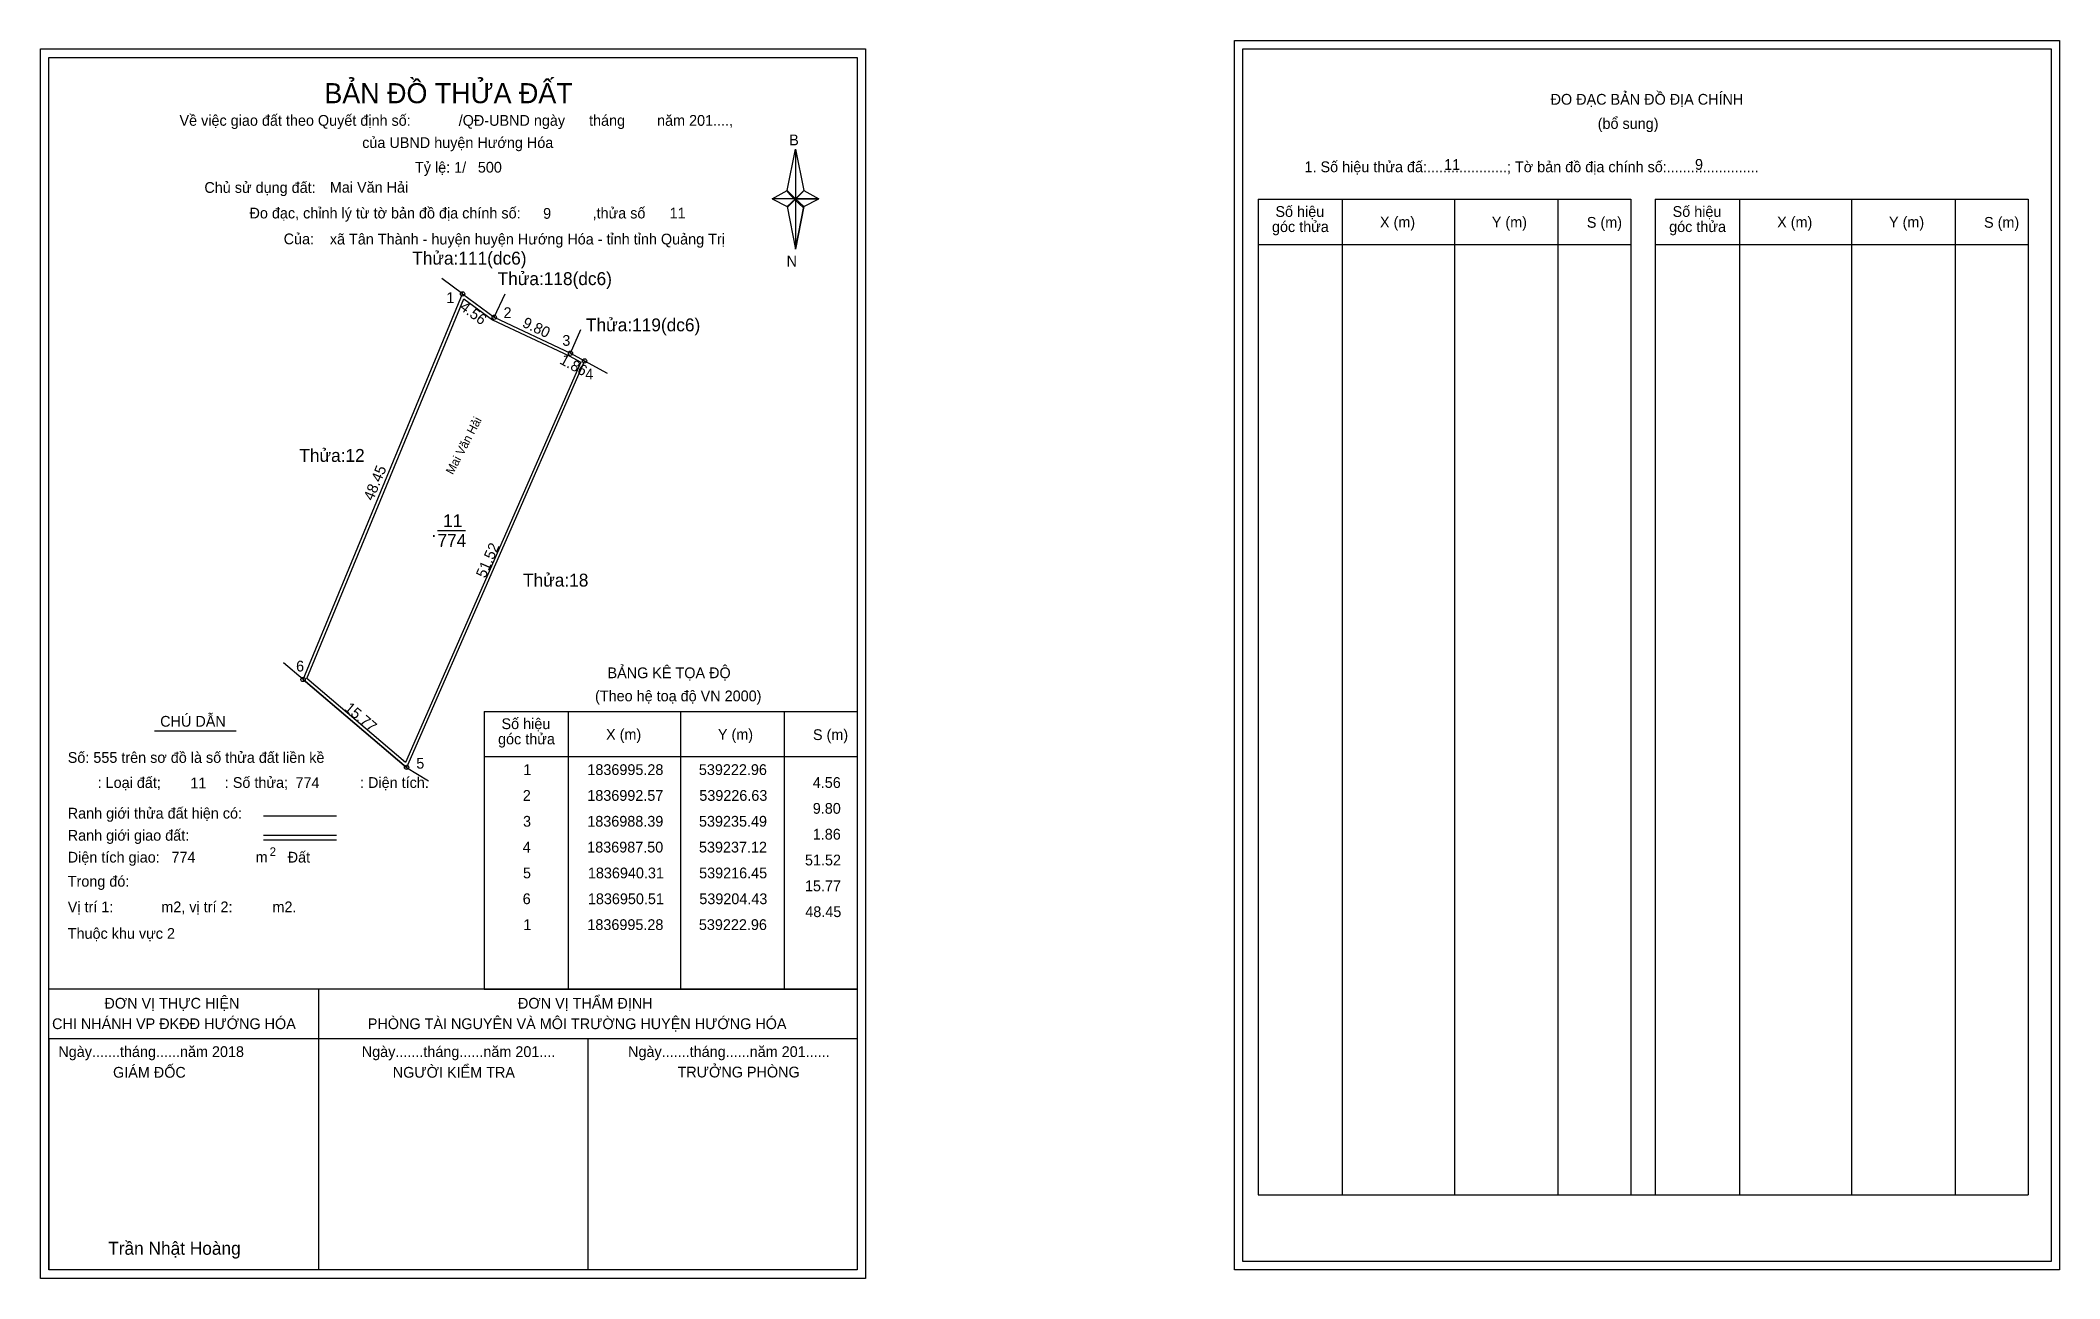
# Model space of a CAD drawing. Extents: x 539174 to 539408, y 1836881 to 1837025.
import ezdxf

# ---------------------------------------------------------------- set-up
doc = ezdxf.new("R2010")
doc.units = 0
for name, color, linetype in [('Level 1', 7, 'Continuous'), ('Level 10', 7, 'Continuous'), ('Level 11', 7, 'Continuous'), ('Level 13', 7, 'Continuous'), ('Level 27', 7, 'Continuous'), ('Level 28', 7, 'Continuous'), ('Level 3', 7, 'Continuous'), ('Level 36', 7, 'Continuous'), ('Level 49', 7, 'Continuous'), ('Level 5', 7, 'Continuous'), ('Level 53', 7, 'Continuous'), ('Level 55', 7, 'Continuous'), ('Level 6', 7, 'Continuous'), ('Level 63', 7, 'Continuous'), ('Level 9', 7, 'Continuous')]:
    doc.layers.add(name, color=color, linetype=linetype)

msp = doc.modelspace()

# ---------------------------------------------------------------- linework, layer by layer
at = {"layer": 'Level 1'}
for p, q in [((539174.92, 1837022.73), (539174.92, 1837022.73)), ((539313.59, 1837023.73), (539313.59, 1837023.73)), ((539260.64, 1837007.29), (539261.62, 1837012.11)), ((539261.62, 1837012.11), (539261.62, 1837006.34)), ((539261.62, 1837012.11), (539262.6, 1837007.29)), ((539258.91, 1837006.34), (539260.64, 1837007.29)), ((539260.64, 1837007.29), (539261.62, 1837006.34)), ((539261.55, 1837006.23), (539260.64, 1837007.18)), ((539261.62, 1837006.34), (539260.64, 1837005.42)), ((539261.55, 1837006.23), (539260.64, 1837005.31)), ((539260.64, 1837005.31), (539261.55, 1837006.23)), ((539262.53, 1837007.18), (539261.55, 1837006.23)), ((539261.55, 1837006.23), (539262.53, 1837007.18)), ((539262.53, 1837005.31), (539261.55, 1837006.23)), ((539262.6, 1837007.29), (539261.62, 1837006.34)), ((539261.62, 1837006.34), (539261.62, 1837000.49)), ((539261.62, 1837006.34), (539264.32, 1837006.34)), ((539261.62, 1837006.34), (539262.6, 1837005.42)), ((539262.6, 1837005.42), (539264.32, 1837006.34)), ((539315.35, 1837006.3), (539358.65, 1837006.3)), ((539325.15, 1836890.67), (539325.15, 1837006.3)), ((539338.18, 1836890.67), (539338.18, 1837006.3)), ((539350.17, 1837006.3), (539350.17, 1836890.67)), ((539358.65, 1837006.3), (539358.65, 1836890.67)), ((539361.48, 1837006.3), (539404.78, 1837006.3)), ((539371.28, 1836890.67), (539371.28, 1837006.3)), ((539384.31, 1836890.67), (539384.31, 1837006.3)), ((539396.3, 1837006.3), (539396.3, 1836890.67)), ((539404.78, 1837006.3), (539404.78, 1836890.67)), ((539260.64, 1837005.42), (539261.62, 1837000.49)), ((539262.6, 1837005.42), (539261.62, 1837000.49)), ((539315.35, 1837001.04), (539358.65, 1837001.04)), ((539361.48, 1837001.04), (539404.78, 1837001.04)), ((539225.47, 1836946.81), (539268.77, 1836946.81)), ((539235.27, 1836914.55), (539235.27, 1836946.81)), ((539248.3, 1836914.55), (539248.3, 1836946.81)), ((539260.29, 1836946.81), (539260.29, 1836914.55)), ((539225.47, 1836941.55), (539268.77, 1836941.55)), ((539199.82, 1836934.66), (539208.32, 1836934.66)), ((539199.82, 1836932.43), (539208.32, 1836932.43)), ((539199.82, 1836931.88), (539208.32, 1836931.88)), ((539228.34, 1836914.55), (539174.92, 1836914.55)), ((539268.77, 1836914.55), (539216.35, 1836914.55)), ((539225.47, 1836914.55), (539268.77, 1836914.55)), ((539268.77, 1836908.78), (539174.92, 1836908.78)), ((539174.92, 1836881.94), (539174.92, 1836908.78)), ((539315.35, 1836890.67), (539404.78, 1836890.67)), ((539268.77, 1836881.94), (539268.77, 1836881.94)), ((539407.44, 1836882.94), (539407.44, 1836882.94))]:
    msp.add_line(p, q, dxfattribs=at)
for points in [[(539260.64, 1837007.29), (539261.62, 1837012.11), (539261.62, 1837006.34)], [(539258.91, 1837006.34), (539260.64, 1837005.42), (539261.62, 1837006.34)], [(539261.62, 1837006.34), (539262.6, 1837007.29), (539264.32, 1837006.34)], [(539261.62, 1837006.34), (539261.62, 1837000.49), (539262.6, 1837005.42)]]:
    msp.add_lwpolyline(points, close=True, dxfattribs=at)
at = {"layer": 'Level 10'}
msp.add_line((539204.43, 1836950.51), (539216.45, 1836940.31), dxfattribs=at)
for points in [[(539226.63, 1836992.57), (539235.49, 1836988.39), (539237.12, 1836987.5), (539216.45, 1836940.31), (539204.43, 1836950.51), (539222.96, 1836995.28)], [(539226.45, 1836992.27), (539235.33, 1836988.08), (539236.68, 1836987.35), (539216.32, 1836940.88), (539204.85, 1836950.61), (539223.11, 1836994.73)]]:
    msp.add_lwpolyline(points, close=True, dxfattribs=at)
at = {"layer": 'Level 11'}
for centre in [(539222.96, 1836995.28), (539226.63, 1836992.57), (539226.63, 1836992.57), (539235.49, 1836988.39), (539237.12, 1836987.5), (539204.43, 1836950.51), (539216.45, 1836940.31)]:
    msp.add_circle(centre, 0.25, dxfattribs=at)
at = {"layer": 'Level 27'}
for p, q in [((539222.96, 1836995.28), (539220.55, 1836997.06)), ((539226.63, 1836992.57), (539227.92, 1836995.28)), ((539235.49, 1836988.39), (539236.69, 1836991.14)), ((539237.12, 1836987.5), (539239.76, 1836986.07)), ((539204.43, 1836950.51), (539202.14, 1836952.45)), ((539216.45, 1836940.31), (539219.01, 1836938.75))]:
    msp.add_line(p, q, dxfattribs=at)
at = {"layer": 'Level 3'}
for p, q in [((539315.35, 1837006.3), (539315.35, 1836890.67)), ((539361.48, 1837006.3), (539361.48, 1836890.67)), ((539225.47, 1836946.81), (539225.47, 1836914.55))]:
    msp.add_line(p, q, dxfattribs=at)
at = {"layer": 'Level 5'}
for p, q in [((539187.18, 1836944.54), (539196.66, 1836944.54)), ((539206.21, 1836914.55), (539206.21, 1836881.94)), ((539174.92, 1836908.78), (539174.92, 1836881.94)), ((539174.92, 1836908.78), (539174.92, 1836881.94)), ((539237.49, 1836908.78), (539237.49, 1836881.94))]:
    msp.add_line(p, q, dxfattribs=at)
at = {"layer": 'Level 63'}
for points in [[(539312.59, 1837024.73), (539408.44, 1837024.73), (539408.44, 1836881.94), (539312.59, 1836881.94)], [(539173.92, 1837023.73), (539269.77, 1837023.73), (539269.77, 1836880.94), (539173.92, 1836880.94)], [(539174.92, 1837022.73), (539268.77, 1837022.73), (539268.77, 1836881.94), (539174.92, 1836881.94)], [(539313.59, 1837023.73), (539407.44, 1837023.73), (539407.44, 1836882.94), (539313.59, 1836882.94)]]:
    msp.add_lwpolyline(points, close=True, dxfattribs=at)
at = {"layer": 'Level 9'}
msp.add_line((539220.04, 1836967.8), (539223.3, 1836967.8), dxfattribs=at)

# ---------------------------------------------------------------- texts
at = {"layer": 'Level 1'}
for s, height, p in [('BẢN ĐỒ THỬA ĐẤT', 2.3328, (539206.91, 1837017.43)), ('ĐO ĐẠC BẢN ĐỒ ĐỊA CHÍNH', 1.25, (539349.32, 1837017.26)), ('Về việc giao đất theo Quyết định số:            /QĐ-UBND ngày      tháng        năm 201....,      ', 1.25, (539190.08, 1837014.81)), ('(bổ sung)', 1.25, (539354.79, 1837014.45)), ('của UBND huyện Hướng Hóa', 1.25, (539211.3, 1837012.23)), ('B', 1.25, (539260.89, 1837012.54)), ('1. Số hiệu thửa đấ:....................; Tờ bản đồ địa chính số:.......................', 1.25, (539320.74, 1837009.42)), ('Chủ sử dụng đất:', 1.25, (539192.97, 1837007.02)), ('Đo đạc, chỉnh lý từ tờ bản đồ địa chính số:                  ,thửa số                 ', 1.25, (539198.21, 1837004.05)), ('góc thửa', 1.25, (539316.96, 1837002.47)), ('Số hiệu', 1.25, (539317.36, 1837004.23)), ('X (m)', 1.25, (539329.5, 1837003)), ('Y (m)', 1.25, (539342.49, 1837003)), ('S (m)', 1.25, (539353.53, 1837002.97)), ('góc thửa', 1.25, (539363.09, 1837002.47)), ('Số hiệu', 1.25, (539363.49, 1837004.23)), ('X (m)', 1.25, (539375.63, 1837003)), ('Y (m)', 1.25, (539388.62, 1837003)), ('S (m)', 1.25, (539399.66, 1837002.97)), ('Của:', 1.25, (539202.18, 1837001.05)), ('N', 1.25, (539260.59, 1836998.46)), ('BẢNG KÊ TỌA ĐỘ', 1.25, (539239.79, 1836950.66)), ('(Theo hệ toạ độ VN 2000)', 1.25, (539238.34, 1836947.98)), ('CHÚ DẪN', 1.25, (539187.84, 1836945.03)), ('Số hiệu', 1.25, (539227.48, 1836944.75)), ('X (m)', 1.25, (539239.62, 1836943.51)), ('Y (m)', 1.25, (539252.61, 1836943.51)), ('góc thửa', 1.25, (539227.08, 1836942.98)), ('S (m)', 1.25, (539263.65, 1836943.48)), ('Số: 555 trên sơ đồ là số thửa đất liền kề', 1.25, (539177.1, 1836940.83)), (': Loại đất;                : Số thửa;                  : Diện tích.', 1.25, (539180.57, 1836937.92)), ('Ranh giới thửa đất hiện có:', 1.25, (539177.1, 1836934.36)), ('Ranh giới giao đất:', 1.25, (539177.1, 1836931.79)), ('2', 1, (539200.55, 1836930.02)), ('Diện tích giao:                                Đất ', 1.25, (539177.1, 1836929.25)), ('m', 1.25, (539198.93, 1836929.26)), ('Trong đó: ', 1.25, (539177.1, 1836926.45)), ('Vị trí 1:            m2, vị trí 2:          m2.', 1.25, (539177.1, 1836923.48)), ('Thuộc khu vực 2', 1.25, (539177.1, 1836920.4)), ('ĐƠN VỊ THỰC HIỆN', 1.25, (539181.36, 1836912.29)), ('ĐƠN VỊ THẨM ĐỊNH', 1.25, (539229.39, 1836912.29)), ('CHI NHÁNH VP ĐKĐĐ HƯỚNG HÓA', 1.25, (539175.28, 1836909.91)), ('PHÒNG TÀI NGUYÊN VÀ MÔI TRƯỜNG HUYỆN HƯỚNG HÓA', 1.25, (539211.95, 1836909.91)), ('Ngày.......tháng......năm 2018', 1.25, (539176.01, 1836906.67)), ('Ngày.......tháng......năm 201....', 1.25, (539211.25, 1836906.67)), ('Ngày.......tháng......năm 201......', 1.25, (539242.18, 1836906.67)), ('GIÁM ĐỐC', 1.25, (539182.36, 1836904.27)), ('NGƯỜI KIỂM TRA', 1.25, (539214.85, 1836904.27)), ('TRƯỞNG PHÒNG', 1.25, (539247.92, 1836904.3)), ('Trần Nhật Hoàng', 1.5, (539181.8, 1836883.71))]:
    msp.add_text(s, height=height, dxfattribs=at).set_placement(p)
at = {"layer": 'Level 11'}
msp.add_text('Tỷ lệ: 1/', height=1.25, dxfattribs=at).set_placement((539217.43, 1837009.36))
at = {"layer": 'Level 13'}
for s, p in [('11', (539220.7, 1836968.2)), ('.', (539219.34, 1836967.05)), ('774', (539220.04, 1836965.9))]:
    msp.add_text(s, height=1.5, dxfattribs=at).set_placement(p)
at = {"layer": 'Level 28'}
msp.add_text('Mai Văn Hải', height=1, rotation=62.3488, dxfattribs=at).set_placement((539221.83, 1836974.22))
at = {"layer": 'Level 36'}
for s, p in [('Thửa:111(dc6)', (539217.11, 1836998.69)), ('Thửa:118(dc6)', (539227.03, 1836996.31)), ('Thửa:119(dc6)', (539237.29, 1836990.94)), ('Thửa:12', (539204, 1836975.78)), ('Thửa:18', (539229.98, 1836961.3))]:
    msp.add_text(s, height=1.5, dxfattribs=at).set_placement(p)
at = {"layer": 'Level 49'}
for s, rotation, p in [('4.56', 323.5556, (539222.54, 1836993.54)), ('9.80', 334.7428, (539229.8, 1836991.52)), ('1.86', 331.5012, (539234.13, 1836987.25)), ('48.45', 67.513, (539212.55, 1836971.18)), ('51.52', 66.3419, (539225.6, 1836962.2)), ('15.77', 319.6886, (539209.14, 1836947.03))]:
    msp.add_text(s, height=1.25, rotation=rotation, dxfattribs=at).set_placement(p)
at = {"layer": 'Level 53'}
for s, p in [('1', (539230.02, 1836939.42)), ('1836995.28', (539237.45, 1836939.42)), ('539222.96', (539250.4, 1836939.42)), ('4.56', (539263.63, 1836937.92)), ('2', (539229.95, 1836936.42)), ('1836992.57', (539237.44, 1836936.42)), ('539226.63', (539250.45, 1836936.42)), ('9.80', (539263.63, 1836934.92)), ('3', (539229.98, 1836933.42)), ('1836988.39', (539237.44, 1836933.42)), ('539235.49', (539250.41, 1836933.42)), ('1.86', (539263.63, 1836931.92)), ('4', (539229.94, 1836930.42)), ('1836987.50', (539237.43, 1836930.42)), ('539237.12', (539250.41, 1836930.42)), ('5', (539229.97, 1836927.42)), ('1836940.31', (539237.51, 1836927.42)), ('539216.45', (539250.43, 1836927.42)), ('51.52', (539262.72, 1836928.92)), ('15.77', (539262.72, 1836925.92)), ('6', (539229.94, 1836924.42)), ('1836950.51', (539237.51, 1836924.42)), ('539204.43', (539250.45, 1836924.42)), ('48.45', (539262.76, 1836922.92)), ('1', (539230.02, 1836921.42)), ('1836995.28', (539237.45, 1836921.42)), ('539222.96', (539250.4, 1836921.42))]:
    msp.add_text(s, height=1.25, dxfattribs=at).set_placement(p)
at = {"layer": 'Level 55'}
for s, height, p in [('111', 0.055, (539222.9, 1836995.23)), ('1', 0.2, (539222.9, 1836995.28)), ('12', 0.055, (539222.92, 1836995.23)), ('12', 0.055, (539222.92, 1836995.23)), ('2', 0.2, (539226.56, 1836992.57)), ('111', 0.055, (539226.57, 1836992.52)), ('118', 0.055, (539226.57, 1836992.52)), ('3', 0.2, (539235.43, 1836988.39)), ('118', 0.055, (539235.43, 1836988.33)), ('119', 0.055, (539235.43, 1836988.33)), ('4', 0.2, (539237.06, 1836987.5)), ('119', 0.055, (539237.07, 1836987.45)), ('18', 0.055, (539237.09, 1836987.45)), ('18', 0.055, (539237.09, 1836987.45)), ('6', 0.2, (539204.36, 1836950.51)), ('12', 0.055, (539204.39, 1836950.45)), ('12', 0.055, (539204.39, 1836950.45)), ('5', 0.2, (539216.39, 1836940.31)), ('18', 0.055, (539216.41, 1836940.26)), ('18', 0.055, (539216.41, 1836940.26))]:
    msp.add_text(s, height=height, dxfattribs=at).set_placement(p)
at = {"layer": 'Level 6'}
for s, p in [('500', (539224.73, 1837009.37)), ('11', (539336.96, 1837009.69)), ('9', (539366.09, 1837009.7)), ('Mai Văn Hải', (539207.54, 1837007.05)), ('9', (539232.31, 1837004.01)), ('11', (539247, 1837004.05)), ('xã Tân Thành - huyện huyện Hướng Hóa - tỉnh tỉnh Quảng Trị', (539207.54, 1837001.03)), ('11', (539191.34, 1836937.87)), ('774', (539203.55, 1836937.9)), ('774', (539189.15, 1836929.25))]:
    msp.add_text(s, height=1.25, dxfattribs=at).set_placement(p)
at = {"layer": 'Level 9'}
for s, p in [('1', (539221.07, 1836994.23)), ('2', (539227.71, 1836992.48)), ('3', (539234.54, 1836989.26)), ('4', (539237.21, 1836985.36)), ('6', (539203.62, 1836951.44)), ('5', (539217.58, 1836940.16))]:
    msp.add_text(s, height=1.25, dxfattribs=at).set_placement(p)

doc.saveas('drawing.dxf')
